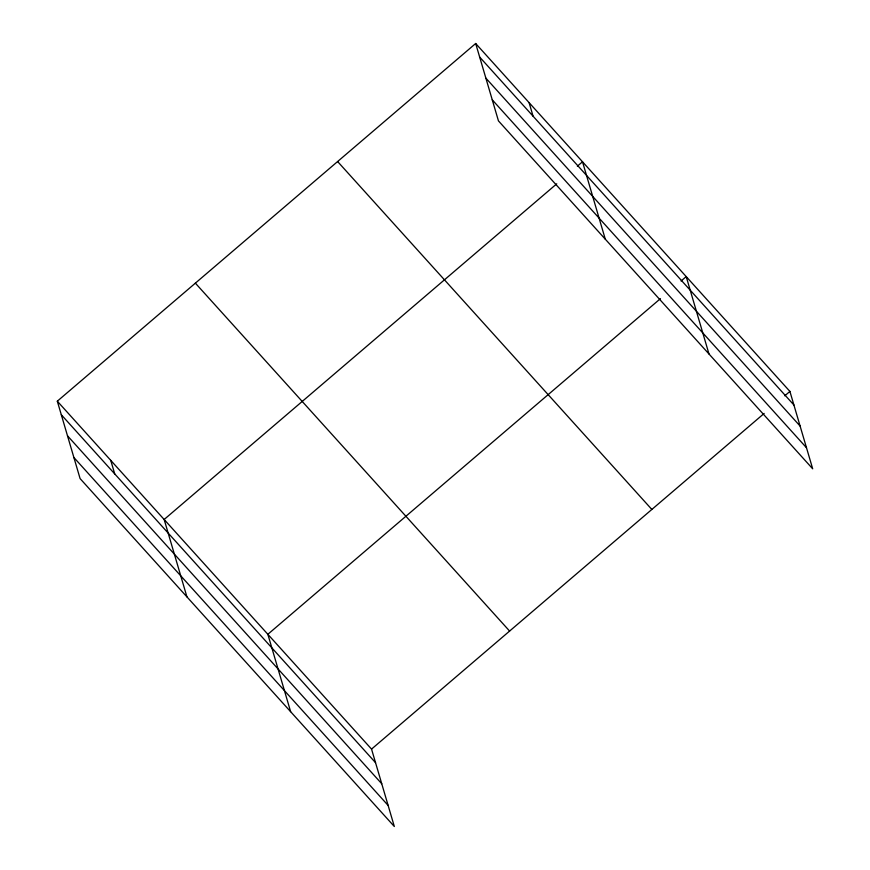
<?xml version="1.0" encoding="UTF-8"?>
<svg xmlns="http://www.w3.org/2000/svg" width="870" height="870" viewBox="0 0 870 870"><rect width="100%" height="100%" fill="white"/><g stroke="black" fill="none" stroke-linecap="round" stroke-linejoin="round"><path stroke-width="1.3" d="M57.311 401.19L371.544 749.103L394.327 826.5L80.094 478.587L57.311 401.19L475.672 43.5L789.906 391.413L812.689 468.81L498.456 120.897L475.672 43.5M556.756 183.809L164.158 519.477L186.93 596.874M577.365 166.192L582.508 161.787L605.292 239.185M660.45 298.627L267.851 634.295L290.634 711.693M681.058 281.01L686.212 276.606L708.985 353.992M371.544 749.103L764.154 413.435M784.762 395.817L789.906 391.413M479.664 57.061L793.897 404.985M485.862 78.126L800.096 426.05M492.257 99.832L806.49 447.745M337.614 161.537L651.847 509.45M195.369 283.152L509.602 631.065M61.302 414.751L375.546 762.675M67.501 435.816L381.745 783.739M73.896 457.522L388.129 805.435M529.09 102.649L533.082 116.21M110.729 460.339L114.72 473.9"/></g></svg>
